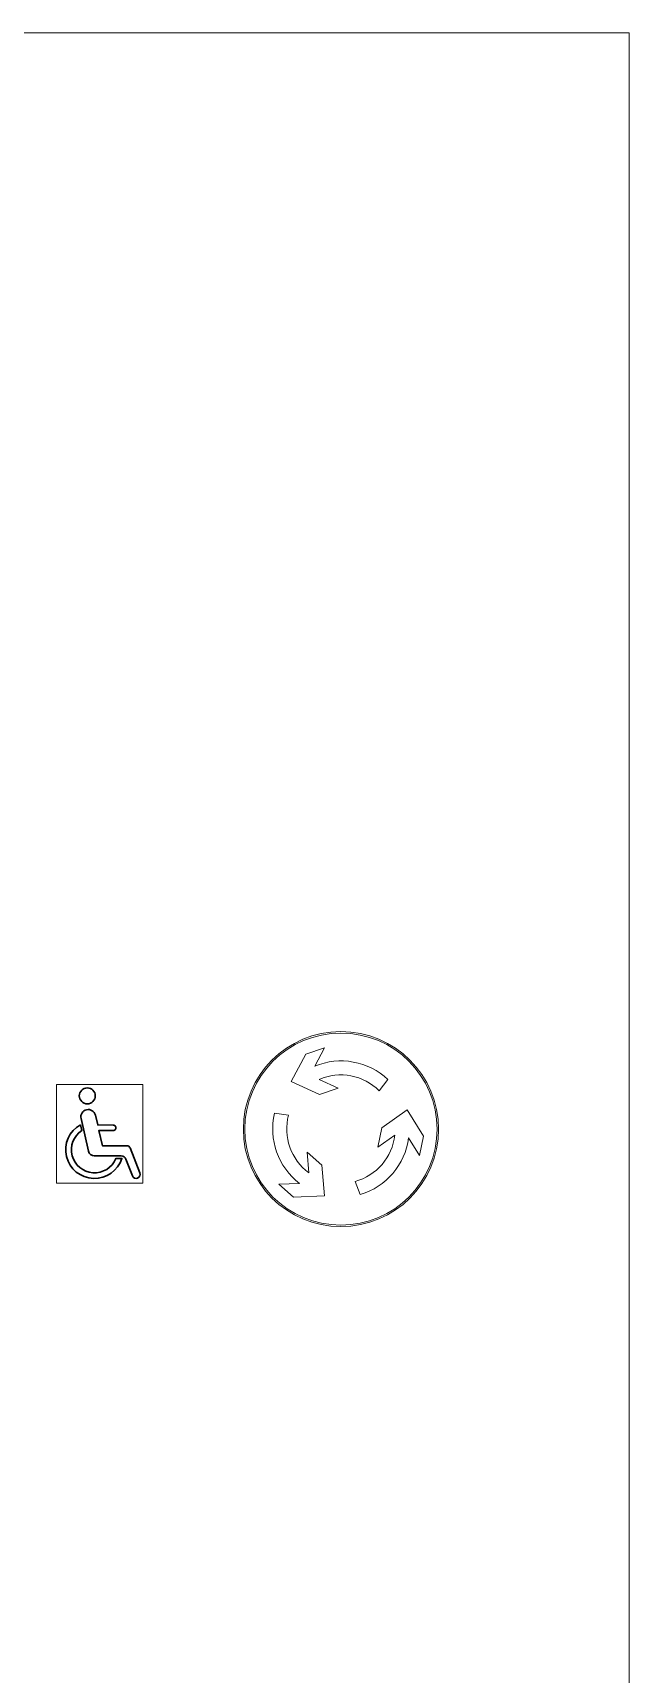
# Model space of a CAD drawing. Header units: millimetres. Extents: x 1182829 to 1183704, y -71582 to -71209.
# Drawn here: x 1182876.64 to 1182885.96, y -71546.43 to -71520.76 of the extents above; entities that cross this region are included whole.
import ezdxf

# ---------------------------------------------------------------- set-up
doc = ezdxf.new("R2010")
doc.units = ezdxf.units.MM
doc.layers.get('0').update_dxf_attribs({"lineweight": 9})

msp = doc.modelspace()

# ---------------------------------------------------------------- linework, layer by layer
msp.add_lwpolyline([(1182828.832, -71520.76), (1182885.957, -71520.76), (1182885.957, -71572.092), (1182828.832, -71572.092)], close=True)
at = {"color": 0}
for points in [[(1182880.904, -71536.729), (1182880.676, -71537.158), (1182881.117, -71537.362), (1182881.408, -71537.264), (1182881.113, -71537.127, -0.308911), (1182882.052, -71537.304, 0.308911), (1182881.113, -71537.127)], [(1182881.195, -71536.631), (1182881.043, -71536.919, -0.29679), (1182882.187, -71537.129, 0.29679), (1182881.043, -71536.919)], [(1182880.952, -71538.586, -0.308911), (1182880.635, -71537.684), (1182880.416, -71537.654, 0.29679), (1182880.806, -71538.751), (1182880.481, -71538.762), (1182880.711, -71538.966), (1182881.196, -71538.949), (1182881.153, -71538.465), (1182880.923, -71538.262), (1182880.952, -71538.586)], [(1182882.295, -71537.996, -0.308911), (1182881.673, -71538.721), (1182881.756, -71538.926, 0.29679), (1182882.511, -71538.04), (1182882.683, -71538.316), (1182882.744, -71538.015), (1182882.487, -71537.603), (1182882.09, -71537.882), (1182882.029, -71538.183), (1182882.295, -71537.996)]]:
    msp.add_lwpolyline(points, format="xyb", dxfattribs=at)
for points in [[(1182880.904, -71536.729), (1182881.195, -71536.631)], [(1182878.357, -71537.205), (1182878.357, -71538.747), (1182877.008, -71538.747), (1182877.008, -71537.205)], [(1182882.052, -71537.304), (1182882.187, -71537.129)]]:
    msp.add_lwpolyline(points, close=True, dxfattribs=at)
msp.add_lwpolyline([(1182881.408, -71537.264), (1182881.117, -71537.362)], dxfattribs=at)
at = {"color": 0, "lineweight": 30}
for points in [[(1182877.898, -71537.924), (1182877.671, -71537.924), (1182877.725, -71538.162), (1182878.105, -71538.162, -0.30862), (1182878.159, -71538.198), (1182878.311, -71538.587, -1), (1182878.194, -71538.633), (1182878.091, -71538.371, 0.30862), (1182878.02, -71538.322), (1182877.602, -71538.322, -0.350107), (1182877.508, -71538.247), (1182877.392, -71537.738, -1), (1182877.617, -71537.687), (1182877.652, -71537.838), (1182877.894, -71537.841, -1.047159), (1182877.894, -71537.924)], [(1182877.382, -71537.834, 1.470145), (1182878.03, -71538.362), (1182877.935, -71538.363, -1.353756), (1182877.402, -71537.925), (1182877.382, -71537.834)]]:
    msp.add_lwpolyline(points, format="xyb", dxfattribs=at)
at = {"color": 0}
for radius in [1.525, 1.502]:
    msp.add_circle((1182881.453, -71537.903), radius, dxfattribs=at)
at = {"color": 0, "lineweight": 30}
msp.add_circle((1182877.49, -71537.383), 0.125, dxfattribs=at)

doc.saveas('drawing.dxf')
